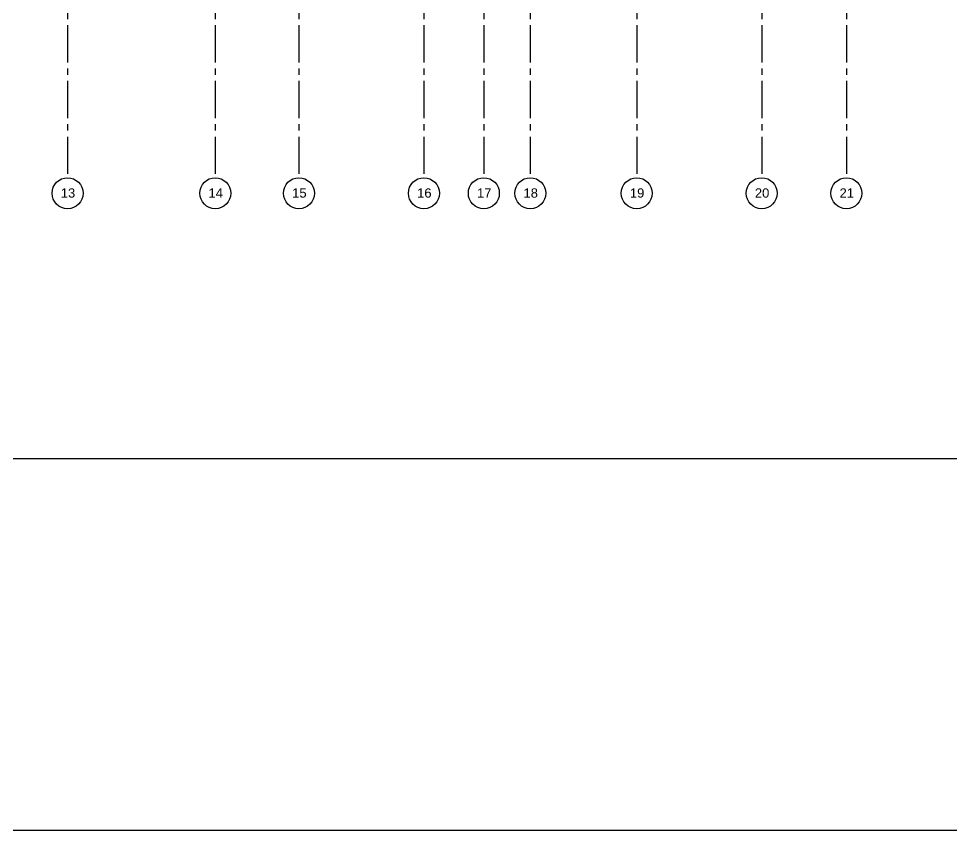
# Model space of a CAD drawing. Header units: inches. Extents: x 24000 to 28048, y 0 to 3165.
# Drawn here: x 25297 to 26200, y 0 to 786 of the extents above; entities that cross this region are included whole.
import ezdxf
from ezdxf.enums import TextEntityAlignment as Align

# ---------------------------------------------------------------- set-up
doc = ezdxf.new("R2010")
doc.units = ezdxf.units.IN
doc.header["$LTSCALE"] = 48
doc.header["$MEASUREMENT"] = 0
doc.linetypes.add('CENTER2', pattern=[1.125, 0.75, -0.125, 0.125, -0.125])
doc.linetypes.add('HIDDEN', pattern=[0.375, 0.25, -0.125])
for name, color, linetype in [('_0_Objects', 8, 'Continuous'), ('A-Grid(3-32)', 8, 'CENTER2'), ('S-Grid-Iden', 8, 'Continuous')]:
    doc.layers.add(name, color=color, linetype=linetype)
doc.layers.add('A-ANNO-NPLT', color=8, linetype='Continuous', plot=False)
doc.styles.get("Standard").update_dxf_attribs({"font": 'arial.ttf'})

# ---------------------------------------------------------------- blocks, each defined once
blk = doc.blocks.new('Column Bubble')
blk.add_circle((-0.0042, -0.0024), 0.1562)
blk.add_attdef('XX', text='', height=0.0938).set_placement((0, 0), align=Align.MIDDLE_CENTER)
blk = doc.blocks.new('4TH FLOOR - STRUCTURAL GRID')
at = {"layer": 'A-Grid(3-32)'}
for p, q in [((3328.5, -13426.01), (3328.5, -15409.77)), ((3471.5, -13426.01), (3471.5, -15409.77)), ((3552.5, -13426.01), (3552.5, -15409.77)), ((3673.5, -13426.01), (3673.5, -15409.77)), ((3731.5, -13426.01), (3731.5, -15409.77)), ((3776.5, -13426.01), (3776.5, -15409.77)), ((3879.5, -13426.01), (3879.5, -15409.77)), ((4000.5, -13426.01), (4000.5, -15409.77)), ((4082.5, -13426.01), (4082.5, -15409.77))]:
    blk.add_line(p, q, dxfattribs=at)
at = {"layer": 'S-Grid-Iden', "xscale": 96, "yscale": 96, "zscale": 96}
for p, values in [((3328.9, -15424.53), {'XX': '13'}), ((3471.9, -15424.53), {'XX': '14'}), ((3552.9, -15424.53), {'XX': '15'}), ((3673.9, -15424.53), {'XX': '16'}), ((3731.9, -15424.53), {'XX': '17'}), ((3776.9, -15424.53), {'XX': '18'}), ((3879.9, -15424.53), {'XX': '19'}), ((4000.9, -15424.53), {'XX': '20'}), ((4082.9, -15424.53), {'XX': '21'})]:
    blk.add_blockref('Column Bubble', p, dxfattribs=at).add_auto_attribs(values)

msp = doc.modelspace()

# ---------------------------------------------------------------- linework, layer by layer
at = {"layer": 'A-ANNO-NPLT'}
for points in [[(24000, 0), (24000, 2976), (28048, 2976), (28048, 0)], [(24120, 360), (24120, 2616), (27928, 2616), (27928, 360)]]:
    msp.add_lwpolyline(points, close=True, dxfattribs=at)

# ---------------------------------------------------------------- block references
at = {"layer": '_0_Objects', "linetype": 'HIDDEN'}
msp.add_blockref('4TH FLOOR - STRUCTURAL GRID', (22015.5, 16042.01), dxfattribs=at)

doc.saveas('drawing.dxf')
